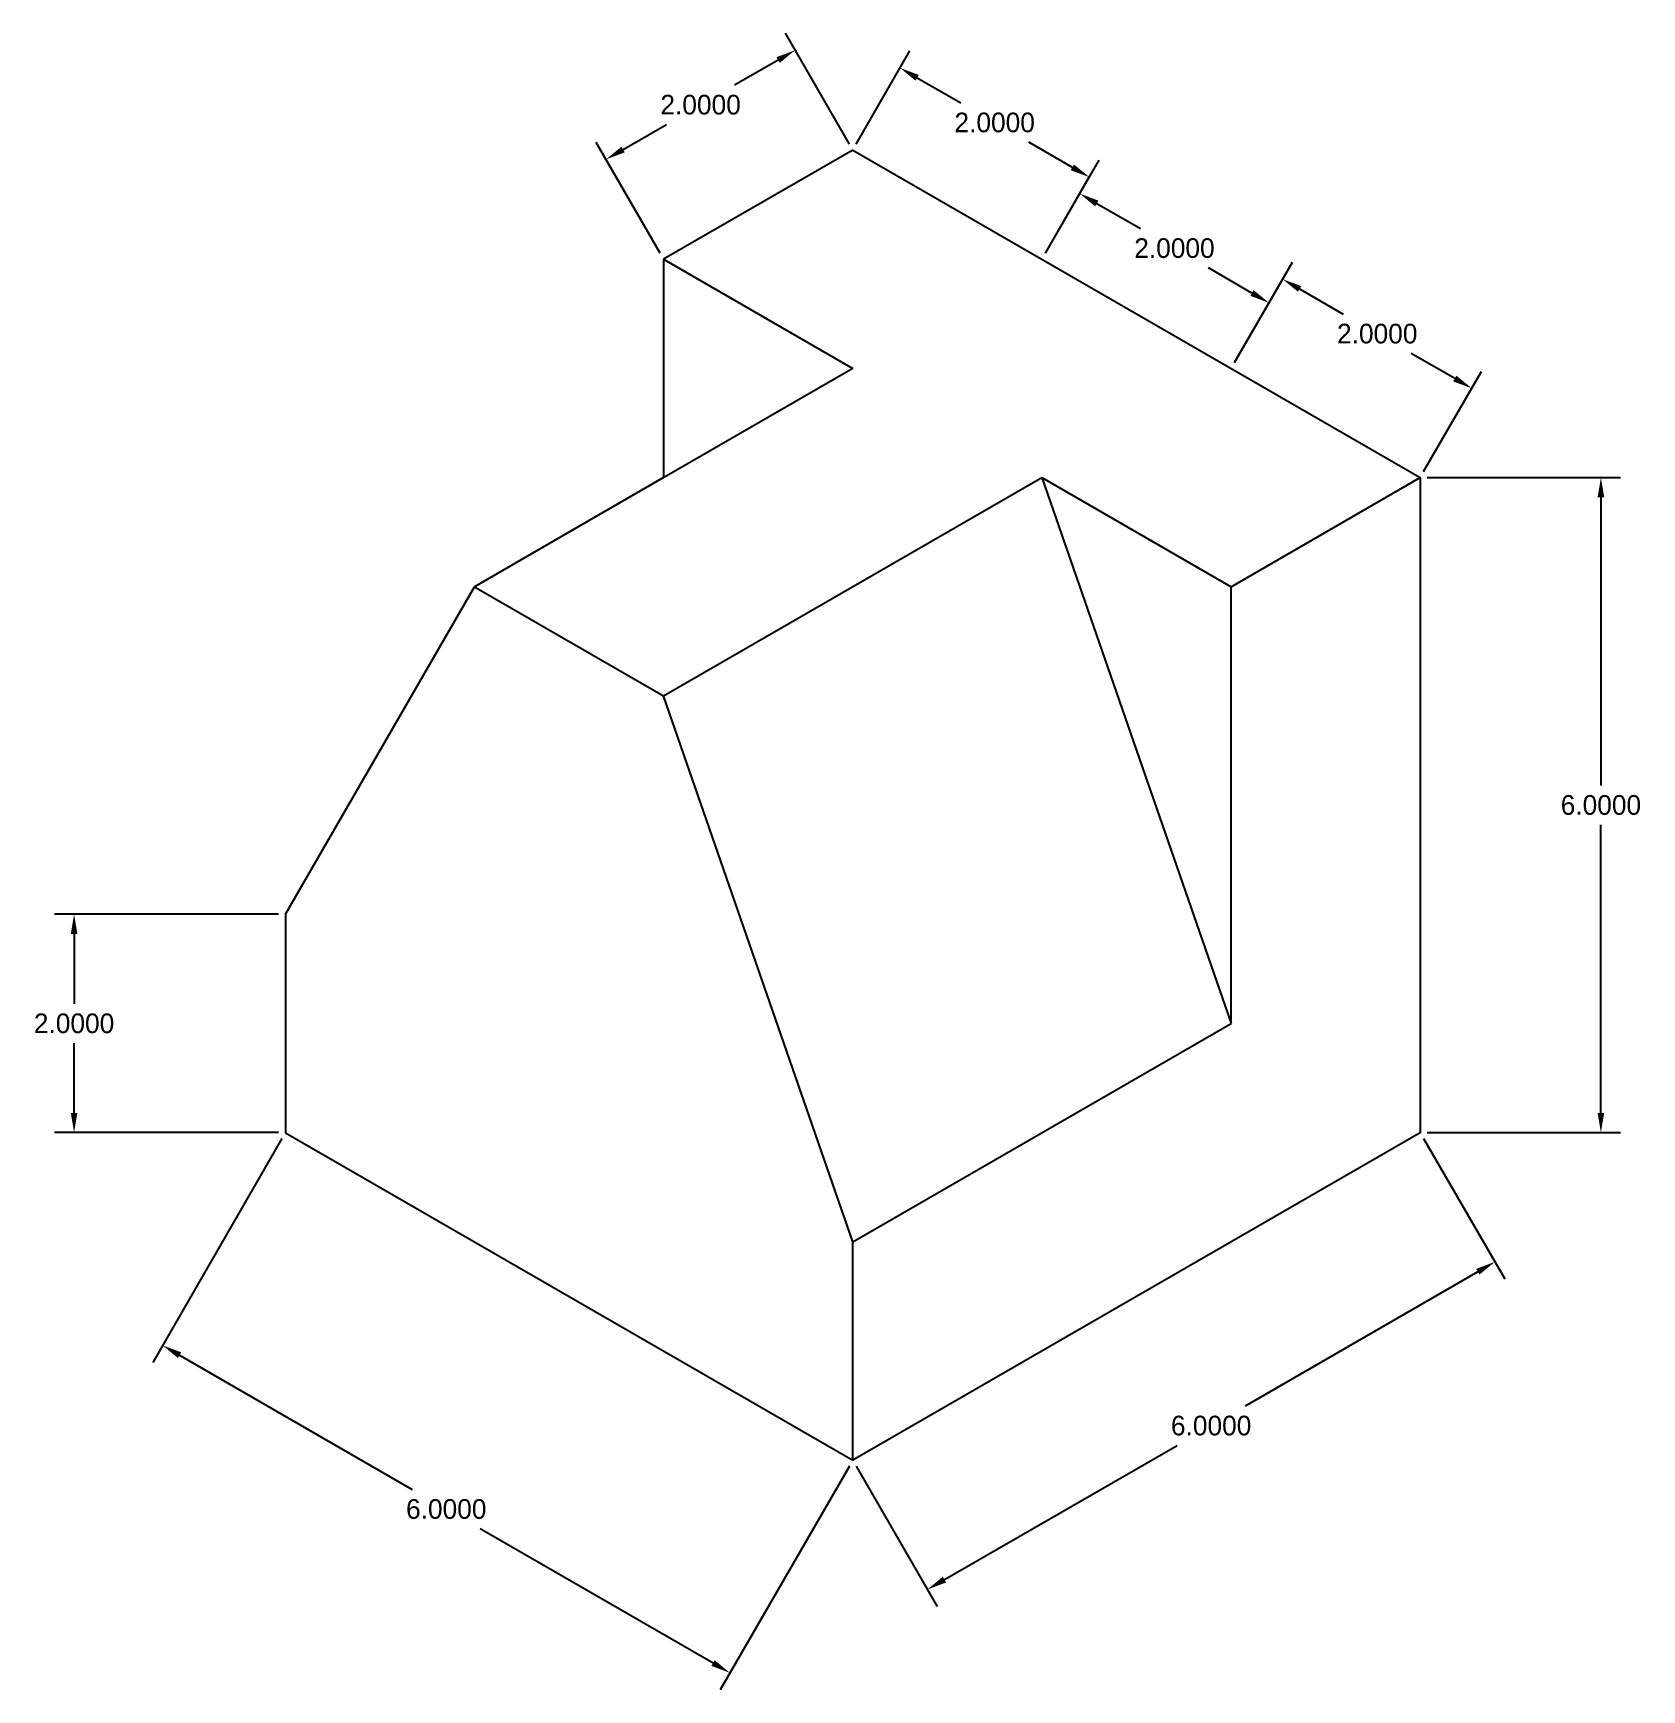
# Model space of a CAD drawing. Header units: inches. Extents: x 28.1 to 42.9, y 26 to 41.1.
import ezdxf

# ---------------------------------------------------------------- set-up
doc = ezdxf.new("R2010")
doc.units = ezdxf.units.IN
doc.header["$MEASUREMENT"] = 0
doc.dimstyles.get("Standard").update_dxf_attribs({"dimtxt": 0.18, "dimasz": 0.18, "dimexe": 0.18, "dimexo": 0.0625, "dimgap": 0.09, "dimtad": 0, "dimtih": 1, "dimtoh": 1, "dimdec": 4, "dimzin": 0, "dimdsep": 46, "dimtxsty": 'Standard', "dimcen": 0.09, "dimadec": 0, "dimazin": 0, "dimtfac": 1, "dimtdec": 4, "dimtofl": 0, "dimtmove": 0, "dimatfit": 3, "dimfxl": 1, "dimtolj": 1, "dimtzin": 0, "dimarcsym": 0})

# ---------------------------------------------------------------- blocks, each defined once
blk = doc.blocks.new('*D2')
at = {"color": 0, "lineweight": -2}
for p, q in [((35.662, 40.132), (36.154, 40.985)), ((36.22, 40.739), (36.619, 40.509)), ((37.641, 39.919), (37.242, 40.149)), ((37.394, 39.132), (37.887, 39.985))]:
    blk.add_line(p, q, dxfattribs=at)
at = {"color": 0}
for points in [[(36.235, 40.765), (36.205, 40.713), (36.064, 40.829)], [(37.656, 39.945), (37.626, 39.893), (37.797, 39.829)]]:
    blk.add_solid(points, dxfattribs=at)
at = {"layer": 'Defpoints', "color": 0}
for p in [(35.631, 40.078), (37.797, 39.829), (37.363, 39.078)]:
    blk.add_point(p, dxfattribs=at)
at = {"color": 0, "insert": (36.93, 40.329), "char_height": 0.18, "attachment_point": 5}
blk.add_mtext('\\A1;2.0000', dxfattribs=at)
blk = doc.blocks.new('*D4')
at = {"color": 0, "lineweight": -2}
for p, q in [((37.394, 39.132), (37.799, 39.834)), ((37.865, 39.588), (38.264, 39.358)), ((39.286, 38.768), (38.887, 38.998)), ((39.126, 38.132), (39.532, 38.834))]:
    blk.add_line(p, q, dxfattribs=at)
at = {"color": 0}
for points in [[(37.88, 39.614), (37.85, 39.562), (37.709, 39.678)], [(39.301, 38.794), (39.271, 38.742), (39.442, 38.678)]]:
    blk.add_solid(points, dxfattribs=at)
at = {"layer": 'Defpoints', "color": 0}
for p in [(37.363, 39.078), (39.442, 38.678), (39.095, 38.078)]:
    blk.add_point(p, dxfattribs=at)
at = {"color": 0, "insert": (38.576, 39.178), "char_height": 0.18, "attachment_point": 5}
blk.add_mtext('\\A1;2.0000', dxfattribs=at)
blk = doc.blocks.new('*D5')
at = {"color": 0, "lineweight": -2}
for p, q in [((39.126, 38.132), (39.657, 39.05)), ((39.722, 38.805), (40.121, 38.575)), ((41.143, 37.985), (40.744, 38.215)), ((40.858, 37.132), (41.389, 38.05))]:
    blk.add_line(p, q, dxfattribs=at)
at = {"color": 0}
for points in [[(39.737, 38.831), (39.707, 38.779), (39.567, 38.895)], [(41.158, 38.011), (41.128, 37.959), (41.299, 37.895)]]:
    blk.add_solid(points, dxfattribs=at)
at = {"layer": 'Defpoints', "color": 0}
for p in [(39.567, 38.895), (39.095, 38.078), (40.827, 37.078)]:
    blk.add_point(p, dxfattribs=at)
at = {"color": 0, "insert": (40.433, 38.395), "char_height": 0.18, "attachment_point": 5}
blk.add_mtext('\\A1;2.0000', dxfattribs=at)
blk = doc.blocks.new('*D6')
at = {"color": 0, "lineweight": -2}
for p, q in [((40.889, 37.078), (42.661, 37.078)), ((42.481, 36.898), (42.481, 34.258)), ((42.481, 31.258), (42.481, 33.898)), ((40.889, 31.078), (42.661, 31.078))]:
    blk.add_line(p, q, dxfattribs=at)
at = {"color": 0}
for points in [[(42.451, 36.898), (42.511, 36.898), (42.481, 37.078)], [(42.451, 31.258), (42.511, 31.258), (42.481, 31.078)]]:
    blk.add_solid(points, dxfattribs=at)
at = {"layer": 'Defpoints', "color": 0}
for p in [(40.827, 37.078), (40.827, 31.078), (42.481, 31.078)]:
    blk.add_point(p, dxfattribs=at)
at = {"color": 0, "insert": (42.481, 34.078), "char_height": 0.18, "attachment_point": 5}
blk.add_mtext('\\A1;6.0000', dxfattribs=at)
blk = doc.blocks.new('*D8')
at = {"color": 0, "lineweight": -2}
for p, q in [((35.6, 40.132), (35.013, 41.148)), ((34.947, 40.902), (34.548, 40.672)), ((33.527, 40.082), (33.925, 40.312)), ((33.867, 39.132), (33.281, 40.148))]:
    blk.add_line(p, q, dxfattribs=at)
at = {"color": 0}
for points in [[(34.932, 40.928), (34.962, 40.876), (35.103, 40.992)], [(33.512, 40.108), (33.542, 40.056), (33.371, 39.992)]]:
    blk.add_solid(points, dxfattribs=at)
at = {"layer": 'Defpoints', "color": 0}
for p in [(35.103, 40.992), (35.631, 40.078), (33.899, 39.078)]:
    blk.add_point(p, dxfattribs=at)
at = {"color": 0, "insert": (34.237, 40.492), "char_height": 0.18, "attachment_point": 5}
blk.add_mtext('\\A1;2.0000', dxfattribs=at)
blk = doc.blocks.new('*D9')
at = {"color": 0, "lineweight": -2}
for p, q in [((40.858, 31.023), (41.6, 29.739)), ((41.354, 29.804), (39.224, 28.574)), ((36.47, 26.984), (38.6, 28.214)), ((35.662, 28.023), (36.404, 26.739))]:
    blk.add_line(p, q, dxfattribs=at)
at = {"color": 0}
for points in [[(41.339, 29.83), (41.369, 29.778), (41.51, 29.894)], [(36.455, 27.01), (36.485, 26.958), (36.314, 26.894)]]:
    blk.add_solid(points, dxfattribs=at)
at = {"layer": 'Defpoints', "color": 0}
for p in [(40.827, 31.078), (41.51, 29.894), (35.631, 28.078)]:
    blk.add_point(p, dxfattribs=at)
at = {"color": 0, "insert": (38.912, 28.394), "char_height": 0.18, "attachment_point": 5}
blk.add_mtext('\\A1;6.0000', dxfattribs=at)
blk = doc.blocks.new('*D10')
at = {"color": 0, "lineweight": -2}
for p, q in [((30.403, 31.023), (29.22, 28.974)), ((29.466, 29.04), (31.597, 27.81)), ((35.6, 28.023), (34.416, 25.974)), ((34.351, 26.22), (32.22, 27.45))]:
    blk.add_line(p, q, dxfattribs=at)
at = {"color": 0}
for points in [[(29.481, 29.066), (29.451, 29.014), (29.31, 29.13)], [(34.366, 26.246), (34.336, 26.194), (34.506, 26.13)]]:
    blk.add_solid(points, dxfattribs=at)
at = {"layer": 'Defpoints', "color": 0}
for p in [(30.435, 31.078), (35.631, 28.078), (34.506, 26.13)]:
    blk.add_point(p, dxfattribs=at)
at = {"color": 0, "insert": (31.908, 27.63), "char_height": 0.18, "attachment_point": 5}
blk.add_mtext('\\A1;6.0000', dxfattribs=at)
blk = doc.blocks.new('*D11')
at = {"color": 0, "lineweight": -2}
for p, q in [((30.372, 33.078), (28.32, 33.078)), ((28.5, 32.898), (28.5, 32.258)), ((28.5, 31.258), (28.5, 31.898)), ((30.372, 31.078), (28.32, 31.078))]:
    blk.add_line(p, q, dxfattribs=at)
at = {"color": 0}
for points in [[(28.47, 32.898), (28.53, 32.898), (28.5, 33.078)], [(28.47, 31.258), (28.53, 31.258), (28.5, 31.078)]]:
    blk.add_solid(points, dxfattribs=at)
at = {"layer": 'Defpoints', "color": 0}
for p in [(30.435, 33.078), (28.5, 31.078), (30.435, 31.078)]:
    blk.add_point(p, dxfattribs=at)
at = {"color": 0, "insert": (28.5, 32.078), "char_height": 0.18, "attachment_point": 5}
blk.add_mtext('\\A1;2.0000', dxfattribs=at)

msp = doc.modelspace()

# ---------------------------------------------------------------- linework, layer by layer
for p, q in [((35.63076, 40.07762), (33.89871, 39.07762)), ((35.63076, 40.07762), (40.82691, 37.07762)), ((33.89871, 39.07762), (35.63076, 38.07762)), ((33.89871, 39.07762), (33.89871, 37.07762)), ((35.63076, 38.07762), (32.16666, 36.07762)), ((33.89871, 37.07762), (32.16666, 36.07762)), ((33.89871, 35.07762), (37.36281, 37.07762)), ((37.36281, 37.07762), (39.09486, 36.07762)), ((37.36281, 37.07762), (39.09486, 32.07762)), ((39.09486, 36.07762), (40.82691, 37.07762)), ((40.82691, 37.07762), (40.82691, 31.07762)), ((30.4346, 33.07762), (32.16666, 36.07762)), ((32.16666, 36.07762), (33.89871, 35.07762)), ((32.16666, 36.07762), (33.89871, 35.07762)), ((39.09486, 32.07762), (39.09486, 36.07762)), ((35.63076, 30.07762), (33.89871, 35.07762)), ((30.4346, 33.07762), (30.4346, 31.07762)), ((35.63076, 30.07762), (39.09486, 32.07762)), ((30.4346, 31.07762), (35.63076, 28.07762)), ((40.82691, 31.07762), (35.63076, 28.07762)), ((35.63076, 28.07762), (35.63076, 30.07762))]:
    msp.add_line(p, q)

# ---------------------------------------------------------------- dimensions: what is measured, and where the dimension line sits
for p1, p2, distance, picture, middle in [((33.89871, 39.07762), (35.63076, 40.07762), 1.05617, '*D8', (34.23664, 40.49229)), ((35.63076, 40.07762), (37.36281, 39.07762), 0.8674, '*D2', (36.93048, 40.32881)), ((37.36281, 39.07762), (39.09486, 38.07762), 0.69337, '*D4', (38.57552, 39.17809)), ((40.82691, 37.07762), (39.09486, 38.07762), -0.94337, '*D5', (40.43257, 38.3946)), ((40.82691, 37.07762), (40.82691, 31.07762), 1.65422, '*D6', (42.48113, 34.07762)), ((30.4346, 31.07762), (35.63076, 28.07762), -2.24862, '*D10', (31.90837, 27.63025)), ((35.63076, 28.07762), (40.82691, 31.07762), -1.36626, '*D9', (38.91196, 28.3944))]:
    dim = msp.add_aligned_dim(p1=p1, p2=p2, distance=distance, dimstyle='Standard')
    dim.commit()
    dim.dimension.update_dxf_attribs({"geometry": picture, "text_midpoint": middle})
dim = msp.add_linear_dim(base=(28.5, 31.07762), p1=(30.4346, 33.07762), p2=(30.4346, 31.07762), angle=90, dimstyle='Standard')
dim.commit()
dim.dimension.update_dxf_attribs({"geometry": '*D11', "text_midpoint": (28.5, 32.07762)})

doc.saveas('drawing.dxf')
